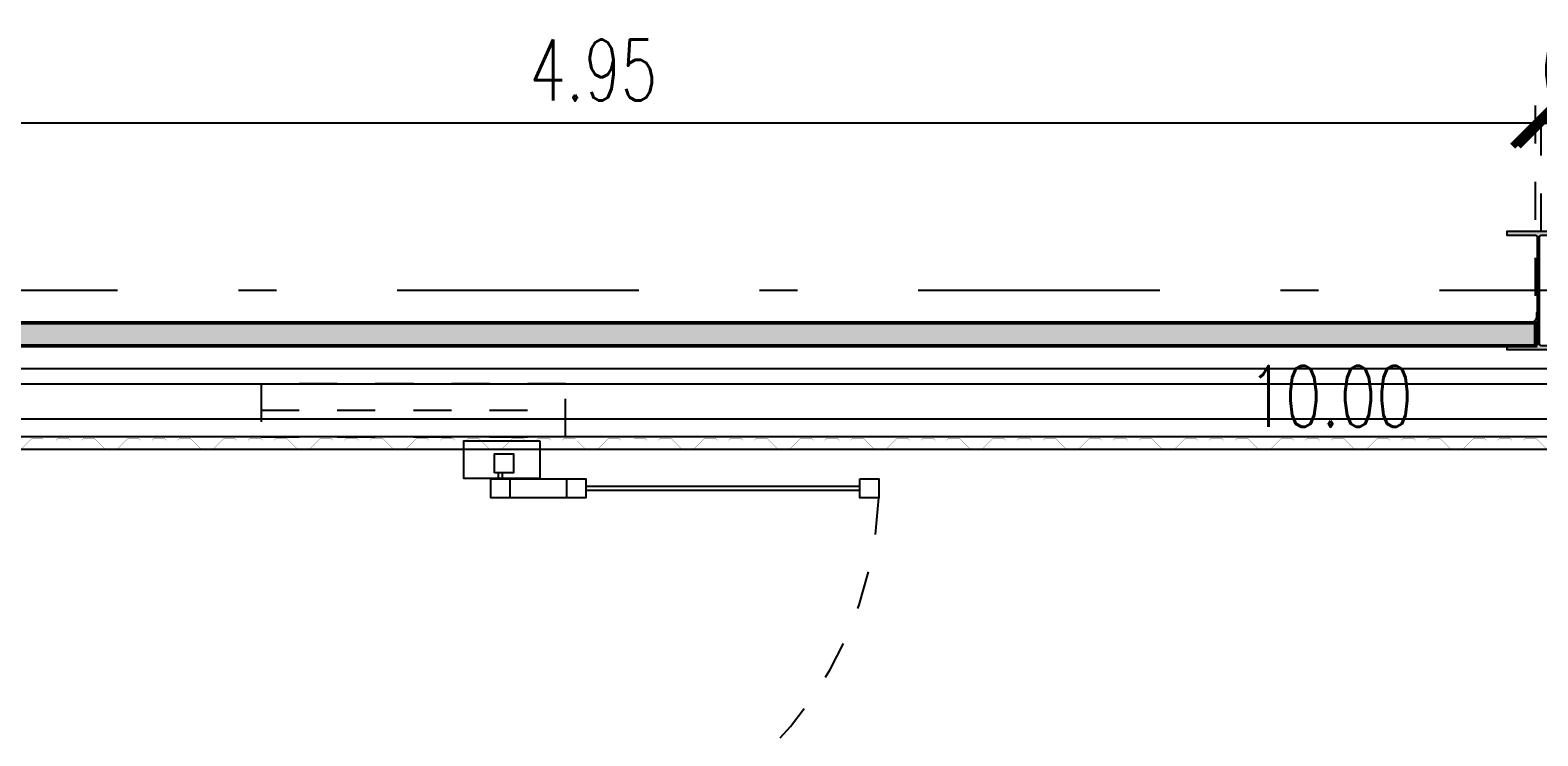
# Model space of a CAD drawing. Header units: millimetres. Extents: x -579 to 213, y -67 to 509.
# Drawn here: x -41.096 to -37.132, y -1.171 to 0.684 of the extents above; entities that cross this region are included whole.
import ezdxf
from ezdxf.xclip import XClip

# ---------------------------------------------------------------- set-up
doc = ezdxf.new("R2010")
doc.units = ezdxf.units.MM
doc.header["$LTSCALE"] = 0.1
for name, pattern in [('HIDDEN', [0.375, 0.25, -0.125]), ('X REF - ANELO INST bind$0$X REF - ANELO EXT$0$DASHED2', [0.375, 0.25, -0.125]), ('X REF - ANELO INST bind$0$X REF - ANELO$0$DASHDOT2', [12.7, 6.35, -3.175, 0, -3.175]), ('X REF - ANELO INST bind$0$X REF - ANELO$0$DASHED', [0.75, 0.5, -0.25])]:
    doc.linetypes.add(name, pattern=pattern)
for name, color, linetype in [('02 PCM Panel Media Tº', 132, 'Continuous'), ('X REF - ANELO INST bind$0$X REF - ANELO EXT$0$A-VISTAS', 8, 'Continuous'), ('X REF - ANELO INST bind$0$X REF - ANELO EXT$0$C-METALICA', 8, 'Continuous'), ('X REF - ANELO INST bind$0$X REF - ANELO$0$A-CAMARA', 7, 'Continuous'), ('X REF - ANELO INST bind$0$X REF - ANELO$0$A-CHAPA TRAPEZOIDAL', 8, 'Continuous'), ('X REF - ANELO INST bind$0$X REF - ANELO$0$A-VISTAS', 8, 'Continuous'), ('X REF - ANELO INST bind$0$X REF - ANELO$0$C-METALICA', 8, 'Continuous'), ('X REF - ANELO INST bind$0$X REF - ANELO$0$H-HATCH PANEL  6', 132, 'Continuous'), ('X REF - ANELO INST bind$0$X REF - ANELO$0$MET-COLUMNA METALICA', 7, 'Continuous'), ('X REF - ANELO INST bind$0$X REF - ANELO$0$MET-CORREAS DE CV', 7, 'Continuous'), ('X REF - ANELO INST bind$0$X REF - ANELO$0$MET-EJE CABRIADAS', 8, 'X REF - ANELO INST bind$0$X REF - ANELO$0$DASHDOT2'), ('X REF - ANELO INST bind$0$X REF - ANELO$0$MET-LANA VIDRIO', 8, 'Continuous')]:
    doc.layers.add(name, color=color, linetype=linetype)
doc.styles.add('ROMANS', font='romans.shx', dxfattribs={"width": 0.7})
doc.linetypes.add('X REF - ANELO INST bind$0$X REF - ANELO$0$REFERENCIAL CORTE TRANSVERSAL WM$0$BATTING', pattern='A,0.00254,-2.54,[134,ltypeshp.shx,S=2.54,R=0,X=-2.54,Y=0],-5.08,[134,ltypeshp.shx,S=2.54,R=180,X=2.54,Y=0],-2.54', length=10.16254)
doc.dimstyles.new('COTA 1-100', dxfattribs={"dimtxt": 0.16, "dimasz": 0.12, "dimexe": 0.08, "dimexo": 0.08, "dimgap": 0.06, "dimtad": 1, "dimzin": 0, "dimdsep": 46, "dimtxsty": 'ROMANS', "dimblk": 'ARCHTICK', "dimcen": 0, "dimclrd": 256, "dimclre": 8, "dimclrt": 256, "dimadec": 0, "dimazin": 0, "dimtfac": 1, "dimtofl": 0, "dimtmove": 0, "dimatfit": 3, "dimldrblk": 'ARCHTICK', "dimfxl": 1, "dimtolj": 1, "dimtzin": 0, "dimlwd": -1, "dimlwe": -1, "dimarcsym": 0})

# ---------------------------------------------------------------- blocks, each defined once
blk = doc.blocks.new('X REF - ANELO INST bind$0$X REF - ANELO$0$CMETP')
at = {"layer": 'X REF - ANELO INST bind$0$X REF - ANELO$0$MET-COLUMNA METALICA'}
blk.add_hatch(color=256, dxfattribs=at).paths.add_polyline_path([(-0.0825, 0), (-0.0825, 0.0097), (-0.0073, 0.0097, 0.414214), (-0.0029, 0.0141), (-0.0029, 0.2958, 0.414214), (-0.0073, 0.3002), (-0.0825, 0.3002), (-0.0825, 0.31), (0.0825, 0.31), (0.0825, 0.3002), (0.0073, 0.3002, 0.414214), (0.0029, 0.2958), (0.0029, 0.0141, 0.414214), (0.0073, 0.0097), (0.0825, 0.0097), (0.0825, 0)])
blk.add_lwpolyline([(0.0825, 0.3002), (0.0825, 0.31), (-0.0825, 0.31), (-0.0825, 0.3002), (-0.0073, 0.3002, -0.414214), (-0.0029, 0.2958), (-0.0029, 0.0141, -0.414214), (-0.0073, 0.0097), (-0.0825, 0.0097), (-0.0825, 0), (0.0825, 0), (0.0825, 0.0097), (0.0073, 0.0097, -0.414214), (0.0029, 0.0141), (0.0029, 0.2958, -0.414214), (0.0073, 0.3002)], format="xyb", close=True, dxfattribs=at)
blk = doc.blocks.new('X REF - ANELO INST bind$0$X REF - ANELO EXT')
at = {"layer": 'X REF - ANELO INST bind$0$X REF - ANELO EXT$0$A-VISTAS'}
blk.add_lwpolyline([(-39.7556, -0.3956), (-39.7556, -0.4945), (-39.9556, -0.4945), (-39.9556, -0.3956)], close=True, dxfattribs=at)
at = {"layer": 'X REF - ANELO INST bind$0$X REF - ANELO EXT$0$C-METALICA'}
for p, q in [((-39.8347, -0.495), (-39.6847, -0.495)), ((-39.6847, -0.545), (-39.8347, -0.545))]:
    blk.add_line(p, q, dxfattribs=at)
for points in [[(-39.8753, -0.4794), (-39.8753, -0.4294), (-39.8253, -0.4294), (-39.8253, -0.4794)], [(-39.8347, -0.545), (-39.8847, -0.545), (-39.8847, -0.495), (-39.8347, -0.495)], [(-39.8539, -0.495), (-39.8539, -0.4796), (-39.8655, -0.4796), (-39.8655, -0.495)], [(-39.6847, -0.495), (-39.6347, -0.495), (-39.6347, -0.545), (-39.6847, -0.545)], [(-38.9147, -0.515), (-39.6347, -0.515), (-39.6347, -0.525), (-38.9147, -0.525)], [(-38.9147, -0.495), (-38.8647, -0.495), (-38.8647, -0.545), (-38.9147, -0.545)]]:
    blk.add_lwpolyline(points, close=True, dxfattribs=at)
at = {"layer": 'X REF - ANELO INST bind$0$X REF - ANELO EXT$0$C-METALICA', "color": 8, "linetype": 'X REF - ANELO INST bind$0$X REF - ANELO EXT$0$DASHED2'}
blk.add_arc((-39.8531, -0.509), 0.9891, 271.1746, 357.9184, dxfattribs=at)
blk = doc.blocks.new('X REF - ANELO INST bind$0$X REF - ANELO')
at = {"layer": 'X REF - ANELO INST bind$0$X REF - ANELO$0$H-HATCH PANEL  6'}
blk.add_hatch(color=256, dxfattribs=at).paths.add_polyline_path([(-37.1381, -0.0853), (-37.1381, -0.1453), (-42.1519, -0.1453), (-42.0919, -0.0853)])
at = {"layer": 'X REF - ANELO INST bind$0$X REF - ANELO$0$A-CAMARA'}
blk.add_lwpolyline([(-37.1539, -0.0846), (-37.1539, -0.085), (-37.1575, -0.085), (-37.1575, -0.0853), (-37.1609, -0.0853), (-37.1609, -0.0851, -0.414214), (-37.1604, -0.0846), (-37.1531, -0.0846, 0.414214), (-37.1344, -0.0659), (-37.1344, -0.0587, -0.414214), (-37.1339, -0.0582), (-37.1337, -0.0582), (-37.1337, -0.0616), (-37.1341, -0.0616), (-37.1341, -0.0652), (-37.1344, -0.0652)], format="xyb", dxfattribs=at)
blk.add_lwpolyline([(-37.1539, -0.0846), (-37.1539, -0.085), (-37.1575, -0.085), (-37.1575, -0.0853), (-37.1609, -0.0853), (-37.1609, -0.0851, -0.414214), (-37.1604, -0.0846), (-37.1531, -0.0846, 0.414214), (-37.1344, -0.0659), (-37.1344, -0.0587, -0.414214), (-37.1339, -0.0582), (-37.1337, -0.0582), (-37.1337, -0.0616), (-37.1341, -0.0616), (-37.1341, -0.0652), (-37.1344, -0.0652)], format="xyb", dxfattribs=at)
blk.add_lwpolyline([(-37.1337, -0.0719), (-37.1337, -0.0853), (-37.1472, -0.0853)], dxfattribs=at)
blk.add_lwpolyline([(-37.1337, -0.0719), (-37.1337, -0.0853), (-37.1472, -0.0853)], dxfattribs=at)
at = {"layer": 'X REF - ANELO INST bind$0$X REF - ANELO$0$A-CAMARA', "elevation": 0.0003}
blk.add_lwpolyline([(-37.1381, -0.0853), (-37.1381, -0.0853), (-37.1381, -0.0853), (-37.1381, -0.1453), (-37.1381, -0.1453), (-37.1381, -0.1453), (-42.1519, -0.1453), (-42.1519, -0.1453), (-42.0919, -0.0853), (-42.0919, -0.0853), (-37.1381, -0.0853)], dxfattribs=at)
at = {"layer": 'X REF - ANELO INST bind$0$X REF - ANELO$0$A-CHAPA TRAPEZOIDAL'}
for points in [[(-40.4203, -0.3899, 0.0006, 0.0006, 0), (-40.4503, -0.3899, 0.0006, 0.0006, 0), (-40.4543, -0.3939, 0.0006, 0.0006, 0), (-40.4848, -0.3939, 0.0006, 0.0006, 0), (-40.4888, -0.3899, 0.0006, 0.0006, 0), (-40.5188, -0.3899, 0.0006, 0.0006, 0), (-40.5228, -0.3939, 0.0006, 0.0006, 0), (-40.5528, -0.3939, 0.0006, 0.0006, 0), (-40.5568, -0.3899, 0.0006, 0.0006, 0), (-40.5868, -0.3899, 0.0006, 0.0006, 0), (-40.6151, -0.4182, 0.0006, 0.0006, 0), (-40.6451, -0.4182, 0.0006, 0.0006, 0), (-40.6734, -0.3899, 0.0006, 0.0006, 0), (-40.7034, -0.3899, 0.0006, 0.0006, 0), (-40.7074, -0.3939, 0.0006, 0.0006, 0), (-40.7374, -0.3939, 0.0006, 0.0006, 0), (-40.7414, -0.3899, 0.0006, 0.0006, 0), (-40.7714, -0.3899, 0.0006, 0.0006, 0), (-40.7754, -0.3939, 0.0006, 0.0006, 0), (-40.8054, -0.3939, 0.0006, 0.0006, 0), (-40.8094, -0.3899, 0.0006, 0.0006, 0), (-40.8394, -0.3899, 0.0006, 0.0006, 0), (-40.8677, -0.4182, 0.0006, 0.0006, 0), (-40.8977, -0.4182, 0.0006, 0.0006, 0), (-40.926, -0.3899, 0.0006, 0.0006, 0), (-40.956, -0.3899, 0.0006, 0.0006, 0), (-40.96, -0.3939, 0.0006, 0.0006, 0), (-40.99, -0.3939, 0.0006, 0.0006, 0), (-40.994, -0.3899, 0.0006, 0.0006, 0), (-41.024, -0.3899, 0.0006, 0.0006, 0), (-41.028, -0.3939, 0.0006, 0.0006, 0), (-41.058, -0.3939, 0.0006, 0.0006, 0), (-41.062, -0.3899, 0.0006, 0.0006, 0), (-41.092, -0.3899, 0.0006, 0.0006, 0), (-41.1202, -0.4182, 0.0006, 0.0006, 0)], [(-38.9043, -0.3899, 0.0006, 0.0006, 0), (-38.9343, -0.3899, 0.0006, 0.0006, 0), (-38.9383, -0.3939, 0.0006, 0.0006, 0), (-38.9688, -0.3939, 0.0006, 0.0006, 0), (-38.9728, -0.3899, 0.0006, 0.0006, 0), (-39.0028, -0.3899, 0.0006, 0.0006, 0), (-39.0068, -0.3939, 0.0006, 0.0006, 0), (-39.0368, -0.3939, 0.0006, 0.0006, 0), (-39.0408, -0.3899, 0.0006, 0.0006, 0), (-39.0708, -0.3899, 0.0006, 0.0006, 0), (-39.0991, -0.4182, 0.0006, 0.0006, 0), (-39.1291, -0.4182, 0.0006, 0.0006, 0), (-39.1574, -0.3899, 0.0006, 0.0006, 0), (-39.1874, -0.3899, 0.0006, 0.0006, 0), (-39.1914, -0.3939, 0.0006, 0.0006, 0), (-39.2214, -0.3939, 0.0006, 0.0006, 0), (-39.2254, -0.3899, 0.0006, 0.0006, 0), (-39.2554, -0.3899, 0.0006, 0.0006, 0), (-39.2594, -0.3939, 0.0006, 0.0006, 0), (-39.2894, -0.3939, 0.0006, 0.0006, 0), (-39.2934, -0.3899, 0.0006, 0.0006, 0), (-39.3234, -0.3899, 0.0006, 0.0006, 0), (-39.3517, -0.4182, 0.0006, 0.0006, 0), (-39.3817, -0.4182, 0.0006, 0.0006, 0), (-39.41, -0.3899, 0.0006, 0.0006, 0), (-39.44, -0.3899, 0.0006, 0.0006, 0), (-39.444, -0.3939, 0.0006, 0.0006, 0), (-39.474, -0.3939, 0.0006, 0.0006, 0), (-39.478, -0.3899, 0.0006, 0.0006, 0), (-39.508, -0.3899, 0.0006, 0.0006, 0), (-39.512, -0.3939, 0.0006, 0.0006, 0), (-39.542, -0.3939, 0.0006, 0.0006, 0), (-39.546, -0.3899, 0.0006, 0.0006, 0), (-39.576, -0.3899, 0.0006, 0.0006, 0), (-39.6043, -0.4182, 0.0006, 0.0006, 0), (-39.6343, -0.4182, 0.0006, 0.0006, 0), (-39.6625, -0.3899, 0.0006, 0.0006, 0), (-39.6925, -0.3899, 0.0006, 0.0006, 0), (-39.6965, -0.3939, 0.0006, 0.0006, 0), (-39.7265, -0.3939, 0.0006, 0.0006, 0), (-39.7305, -0.3899, 0.0006, 0.0006, 0), (-39.7605, -0.3899, 0.0006, 0.0006, 0), (-39.7645, -0.3939, 0.0006, 0.0006, 0), (-39.7945, -0.3939, 0.0006, 0.0006, 0), (-39.7985, -0.3899, 0.0006, 0.0006, 0), (-39.8285, -0.3899, 0.0006, 0.0006, 0), (-39.8568, -0.4182, 0.0006, 0.0006, 0), (-39.8868, -0.4182, 0.0006, 0.0006, 0), (-39.9151, -0.3899, 0.0006, 0.0006, 0), (-39.9451, -0.3899, 0.0006, 0.0006, 0), (-39.9491, -0.3939, 0.0006, 0.0006, 0), (-39.9791, -0.3939, 0.0006, 0.0006, 0), (-39.9831, -0.3899, 0.0006, 0.0006, 0), (-40.0131, -0.3899, 0.0006, 0.0006, 0), (-40.0171, -0.3939, 0.0006, 0.0006, 0), (-40.0471, -0.3939, 0.0006, 0.0006, 0), (-40.0511, -0.3899, 0.0006, 0.0006, 0), (-40.0811, -0.3899, 0.0006, 0.0006, 0), (-40.1094, -0.4182, 0.0006, 0.0006, 0), (-40.1394, -0.4182, 0.0006, 0.0006, 0), (-40.1677, -0.3899, 0.0006, 0.0006, 0), (-40.1977, -0.3899, 0.0006, 0.0006, 0), (-40.2017, -0.3939, 0.0006, 0.0006, 0), (-40.2317, -0.3939, 0.0006, 0.0006, 0), (-40.2357, -0.3899, 0.0006, 0.0006, 0), (-40.2657, -0.3899, 0.0006, 0.0006, 0), (-40.2697, -0.3939, 0.0006, 0.0006, 0), (-40.2997, -0.3939, 0.0006, 0.0006, 0), (-40.3037, -0.3899, 0.0006, 0.0006, 0), (-40.3337, -0.3899, 0.0006, 0.0006, 0), (-40.362, -0.4182, 0.0006, 0.0006, 0), (-40.392, -0.4182, 0.0006, 0.0006, 0), (-40.4203, -0.3899, 0, 0, 0)], [(-37.3883, -0.3899, 0.0006, 0.0006, 0), (-37.4183, -0.3899, 0.0006, 0.0006, 0), (-37.4223, -0.3939, 0.0006, 0.0006, 0), (-37.4529, -0.3939, 0.0006, 0.0006, 0), (-37.4569, -0.3899, 0.0006, 0.0006, 0), (-37.4869, -0.3899, 0.0006, 0.0006, 0), (-37.4909, -0.3939, 0.0006, 0.0006, 0), (-37.5209, -0.3939, 0.0006, 0.0006, 0), (-37.5249, -0.3899, 0.0006, 0.0006, 0), (-37.5549, -0.3899, 0.0006, 0.0006, 0), (-37.5831, -0.4182, 0.0006, 0.0006, 0), (-37.6131, -0.4182, 0.0006, 0.0006, 0), (-37.6414, -0.3899, 0.0006, 0.0006, 0), (-37.6714, -0.3899, 0.0006, 0.0006, 0), (-37.6754, -0.3939, 0.0006, 0.0006, 0), (-37.7054, -0.3939, 0.0006, 0.0006, 0), (-37.7094, -0.3899, 0.0006, 0.0006, 0), (-37.7394, -0.3899, 0.0006, 0.0006, 0), (-37.7434, -0.3939, 0.0006, 0.0006, 0), (-37.7734, -0.3939, 0.0006, 0.0006, 0), (-37.7774, -0.3899, 0.0006, 0.0006, 0), (-37.8074, -0.3899, 0.0006, 0.0006, 0), (-37.8357, -0.4182, 0.0006, 0.0006, 0), (-37.8657, -0.4182, 0.0006, 0.0006, 0), (-37.894, -0.3899, 0.0006, 0.0006, 0), (-37.924, -0.3899, 0.0006, 0.0006, 0), (-37.928, -0.3939, 0.0006, 0.0006, 0), (-37.958, -0.3939, 0.0006, 0.0006, 0), (-37.962, -0.3899, 0.0006, 0.0006, 0), (-37.992, -0.3899, 0.0006, 0.0006, 0), (-37.996, -0.3939, 0.0006, 0.0006, 0), (-38.026, -0.3939, 0.0006, 0.0006, 0), (-38.03, -0.3899, 0.0006, 0.0006, 0), (-38.06, -0.3899, 0.0006, 0.0006, 0), (-38.0883, -0.4182, 0.0006, 0.0006, 0), (-38.1183, -0.4182, 0.0006, 0.0006, 0), (-38.1466, -0.3899, 0.0006, 0.0006, 0), (-38.1766, -0.3899, 0.0006, 0.0006, 0), (-38.1806, -0.3939, 0.0006, 0.0006, 0), (-38.2106, -0.3939, 0.0006, 0.0006, 0), (-38.2146, -0.3899, 0.0006, 0.0006, 0), (-38.2446, -0.3899, 0.0006, 0.0006, 0), (-38.2486, -0.3939, 0.0006, 0.0006, 0), (-38.2786, -0.3939, 0.0006, 0.0006, 0), (-38.2826, -0.3899, 0.0006, 0.0006, 0), (-38.3126, -0.3899, 0.0006, 0.0006, 0), (-38.3408, -0.4182, 0.0006, 0.0006, 0), (-38.3708, -0.4182, 0.0006, 0.0006, 0), (-38.3991, -0.3899, 0.0006, 0.0006, 0), (-38.4291, -0.3899, 0.0006, 0.0006, 0), (-38.4331, -0.3939, 0.0006, 0.0006, 0), (-38.4631, -0.3939, 0.0006, 0.0006, 0), (-38.4671, -0.3899, 0.0006, 0.0006, 0), (-38.4971, -0.3899, 0.0006, 0.0006, 0), (-38.5011, -0.3939, 0.0006, 0.0006, 0), (-38.5311, -0.3939, 0.0006, 0.0006, 0), (-38.5351, -0.3899, 0.0006, 0.0006, 0), (-38.5651, -0.3899, 0.0006, 0.0006, 0), (-38.5934, -0.4182, 0.0006, 0.0006, 0), (-38.6234, -0.4182, 0.0006, 0.0006, 0), (-38.6517, -0.3899, 0.0006, 0.0006, 0), (-38.6817, -0.3899, 0.0006, 0.0006, 0), (-38.6857, -0.3939, 0.0006, 0.0006, 0), (-38.7157, -0.3939, 0.0006, 0.0006, 0), (-38.7197, -0.3899, 0.0006, 0.0006, 0), (-38.7497, -0.3899, 0.0006, 0.0006, 0), (-38.7537, -0.3939, 0.0006, 0.0006, 0), (-38.7837, -0.3939, 0.0006, 0.0006, 0), (-38.7877, -0.3899, 0.0006, 0.0006, 0), (-38.8177, -0.3899, 0.0006, 0.0006, 0), (-38.846, -0.4182, 0.0006, 0.0006, 0), (-38.876, -0.4182, 0.0006, 0.0006, 0), (-38.9043, -0.3899, 0, 0, 0)], [(-37.1074, -0.4182, 0.0006, 0.0006, 0), (-37.1357, -0.3899, 0.0006, 0.0006, 0), (-37.1657, -0.3899, 0.0006, 0.0006, 0), (-37.1697, -0.3939, 0.0006, 0.0006, 0), (-37.1997, -0.3939, 0.0006, 0.0006, 0), (-37.2037, -0.3899, 0.0006, 0.0006, 0), (-37.2337, -0.3899, 0.0006, 0.0006, 0), (-37.2377, -0.3939, 0.0006, 0.0006, 0), (-37.2677, -0.3939, 0.0006, 0.0006, 0), (-37.2717, -0.3899, 0.0006, 0.0006, 0), (-37.3017, -0.3899, 0.0006, 0.0006, 0), (-37.33, -0.4182, 0.0006, 0.0006, 0), (-37.36, -0.4182, 0.0006, 0.0006, 0), (-37.3883, -0.3899, 0, 0, 0)]]:
    blk.add_lwpolyline(points, format="xyseb", dxfattribs=at)
at = {"layer": 'X REF - ANELO INST bind$0$X REF - ANELO$0$A-VISTAS'}
blk.add_line((-47.8605, -0.2051), (-31.5331, -0.2051), dxfattribs=at)
at = {"layer": 'X REF - ANELO INST bind$0$X REF - ANELO$0$C-METALICA', "linetype": 'X REF - ANELO INST bind$0$X REF - ANELO$0$DASHED'}
blk.add_line((-40.4882, -0.3147, 0.0003), (-39.6882, -0.3147, -0.0003), dxfattribs=at)
at = {"layer": 'X REF - ANELO INST bind$0$X REF - ANELO$0$C-METALICA', "linetype": 'X REF - ANELO INST bind$0$X REF - ANELO$0$DASHED', "elevation": 0.0003}
blk.add_lwpolyline([(-40.4882, -0.2451), (-40.4882, -0.3851), (-39.6882, -0.3851), (-39.6882, -0.2451)], close=True, dxfattribs=at)
at = {"layer": 'X REF - ANELO INST bind$0$X REF - ANELO$0$MET-CORREAS DE CV'}
for p, q in [((-47.8605, -0.2451), (-31.6007, -0.2451)), ((-31.6001, -0.3851), (-53.3884, -0.3851))]:
    blk.add_line(p, q, dxfattribs=at)
at = {"layer": 'X REF - ANELO INST bind$0$X REF - ANELO$0$MET-EJE CABRIADAS'}
blk.add_line((1.6043, -0.0001), (-54.2799, -0.0001), dxfattribs=at)
at = {"layer": 'X REF - ANELO INST bind$0$X REF - ANELO$0$MET-LANA VIDRIO', "linetype": 'X REF - ANELO INST bind$0$X REF - ANELO$0$REFERENCIAL CORTE TRANSVERSAL WM$0$BATTING', "ltscale": 0.025}
blk.add_lwpolyline([(-47.8605, -0.3377), (-31.6514, -0.3377)], dxfattribs=at)
blk.add_blockref('X REF - ANELO INST bind$0$X REF - ANELO EXT', (0, 0))
at = {"layer": 'X REF - ANELO INST bind$0$X REF - ANELO$0$MET-COLUMNA METALICA', "rotation": 180}
blk.add_blockref('X REF - ANELO INST bind$0$X REF - ANELO$0$CMETP', (-37.1308, 0.1549, 0.0003), dxfattribs=at)
blk = doc.blocks.new('X REF - ANELO INST bind')
ref = blk.add_blockref('X REF - ANELO INST bind$0$X REF - ANELO', (0, 0))
XClip(ref).set_block_clipping_path([(-76.9680737415, -24.7711317477), (92.9860355418, 61.1669630168)])
blk = doc.blocks.new('_ArchTick')
at = {"color": 0, "linetype": 'ByBlock', "const_width": 0.15}
blk.add_lwpolyline([(-0.5, -0.5), (0.5, 0.5)], dxfattribs=at)
blk = doc.blocks.new('*D48')
at = {"layer": '02 PCM Panel Media Tº', "color": 8, "linetype": 'HIDDEN', "transparency": 16777216}
for p, q in [((-42.6764, -0.2253), (-42.6764, -0.4982)), ((-32.6769, -0.4352), (-32.6769, -0.3382))]:
    blk.add_line(p, q, dxfattribs=at)
at = {"layer": '02 PCM Panel Media Tº', "transparency": 16777216}
blk.add_line((-32.6769, -0.4182), (-42.6764, -0.4182), dxfattribs=at)
at = {"layer": 'Defpoints', "color": 0, "transparency": 16777216}
for p in [(-42.6764, -0.1453), (-42.6764, -0.4182), (-32.6769, -0.5152)]:
    blk.add_point(p, dxfattribs=at)
at = {"layer": '02 PCM Panel Media Tº', "transparency": 16777216, "xscale": 0.12, "yscale": 0.12, "zscale": 0.12, "rotation": 180}
blk.add_blockref('_ArchTick', (-42.6764, -0.4182), dxfattribs=at)
at = {"layer": '02 PCM Panel Media Tº', "transparency": 16777216, "xscale": 0.12, "yscale": 0.12, "zscale": 0.12}
blk.add_blockref('_ArchTick', (-32.6769, -0.4182), dxfattribs=at)
at = {"layer": '02 PCM Panel Media Tº', "transparency": 16777216, "insert": (-37.6767, -0.2782), "char_height": 0.16, "attachment_point": 5, "style": 'ROMANS'}
blk.add_mtext('\\A1;10.00', dxfattribs=at)
blk = doc.blocks.new('*D126')
at = {"layer": '02 PCM Panel Media Tº', "color": 8, "linetype": 'HIDDEN', "transparency": 16777216}
for p, q in [((-42.0919, 0.1582), (-42.0919, 0.5194)), ((-37.1381, -0.014), (-37.1381, 0.5194))]:
    blk.add_line(p, q, dxfattribs=at)
at = {"layer": '02 PCM Panel Media Tº', "transparency": 16777216}
blk.add_line((-37.1381, 0.4394), (-42.0919, 0.4394), dxfattribs=at)
at = {"layer": 'Defpoints', "color": 0, "transparency": 16777216}
for p in [(-42.0919, 0.4394), (-42.0919, 0.0782), (-37.1381, -0.094)]:
    blk.add_point(p, dxfattribs=at)
at = {"layer": '02 PCM Panel Media Tº', "transparency": 16777216, "xscale": 0.12, "yscale": 0.12, "zscale": 0.12, "rotation": 180}
blk.add_blockref('_ArchTick', (-42.0919, 0.4394), dxfattribs=at)
at = {"layer": '02 PCM Panel Media Tº', "transparency": 16777216, "xscale": 0.12, "yscale": 0.12, "zscale": 0.12}
blk.add_blockref('_ArchTick', (-37.1381, 0.4394), dxfattribs=at)
at = {"layer": '02 PCM Panel Media Tº', "transparency": 16777216, "insert": (-39.615, 0.5794), "char_height": 0.16, "attachment_point": 5, "style": 'ROMANS'}
blk.add_mtext('\\A1;4.95', dxfattribs=at)
blk = doc.blocks.new('*D128')
at = {"layer": '02 PCM Panel Media Tº', "color": 8, "linetype": 'HIDDEN', "transparency": 16777216}
for p, q in [((-37.1235, 0.155), (-37.1235, 0.5194)), ((-36.7876, 0.1582), (-36.7876, 0.5194))]:
    blk.add_line(p, q, dxfattribs=at)
at = {"layer": '02 PCM Panel Media Tº', "transparency": 16777216}
blk.add_line((-37.1235, 0.4394), (-36.7876, 0.4394), dxfattribs=at)
at = {"layer": 'Defpoints', "color": 0, "transparency": 16777216}
for p in [(-36.7876, 0.4394), (-37.1235, 0.075, 0.0205), (-36.7876, 0.0782)]:
    blk.add_point(p, dxfattribs=at)
at = {"layer": '02 PCM Panel Media Tº', "transparency": 16777216, "xscale": 0.12, "yscale": 0.12, "zscale": 0.12, "rotation": 180}
blk.add_blockref('_ArchTick', (-37.1235, 0.4394), dxfattribs=at)
at = {"layer": '02 PCM Panel Media Tº', "transparency": 16777216, "xscale": 0.12, "yscale": 0.12, "zscale": 0.12}
blk.add_blockref('_ArchTick', (-36.7876, 0.4394), dxfattribs=at)
at = {"layer": '02 PCM Panel Media Tº', "transparency": 16777216, "insert": (-36.9555, 0.5794), "char_height": 0.16, "attachment_point": 5, "style": 'ROMANS'}
blk.add_mtext('\\A1;0.34', dxfattribs=at)

msp = doc.modelspace()

# ---------------------------------------------------------------- linework, layer by layer
at = {"layer": '02 PCM Panel Media Tº', "const_width": 0.01}
msp.add_lwpolyline([(-37.1381, -0.0853), (-42.0919, -0.0853), (-42.0919, 0.0782), (-42.4279, 0.0782), (-42.4279, 0.0182), (-42.1519, 0.0182), (-42.1519, -0.1453), (-37.1381, -0.1453), (-37.1381, -0.0853)], dxfattribs=at)

# ---------------------------------------------------------------- block references
msp.add_blockref('X REF - ANELO INST bind', (0, 0))

# ---------------------------------------------------------------- dimensions: what is measured, and where the dimension line sits
at = {"layer": '02 PCM Panel Media Tº'}
for base, p1, p2, picture, middle in [((-42.0919, 0.4394), (-37.1381, -0.094), (-42.0919, 0.0782), '*D126', (-39.615, 0.5794)), ((-42.6764, -0.4182), (-32.6769, -0.5152), (-42.6764, -0.1453), '*D48', (-37.6767, -0.2782))]:
    dim = msp.add_linear_dim(base=base, p1=p1, p2=p2, dimstyle='COTA 1-100', dxfattribs=at)
    dim.commit()
    dim.dimension.update_dxf_attribs({"geometry": picture, "text_midpoint": middle})
dim = msp.add_linear_dim(base=(-36.7876, 0.4394), p1=(-37.1235, 0.075, 0.0205), p2=(-36.7876, 0.0782), dimstyle='COTA 1-100', dxfattribs=at)
dim.commit()
dim.dimension.update_dxf_attribs({"geometry": '*D128', "text_midpoint": (-36.9555, 0.4394), "dimtype": 160})

doc.saveas('drawing.dxf')
